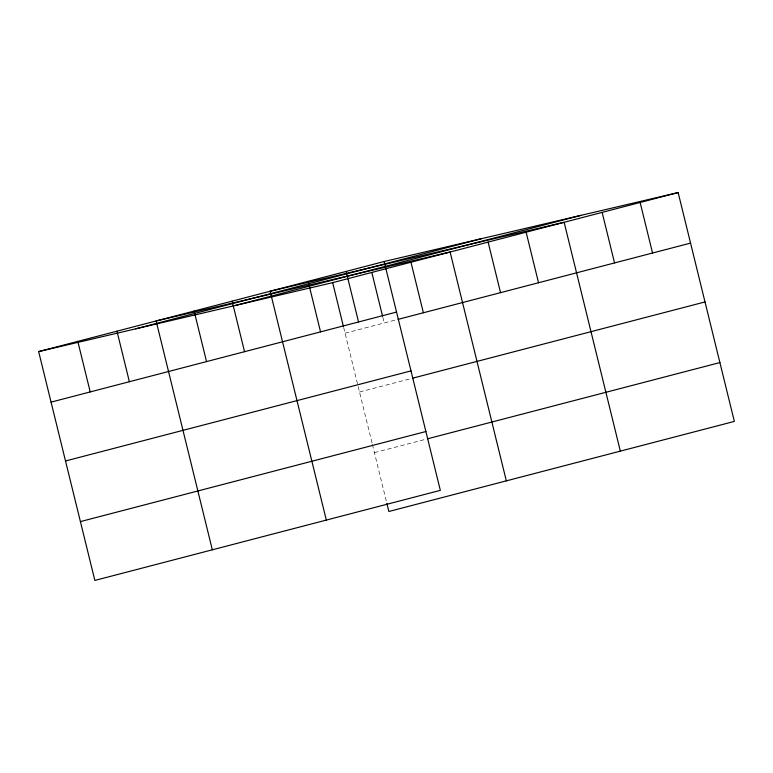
<?xml version="1.0" encoding="UTF-8"?>
<svg xmlns="http://www.w3.org/2000/svg" width="773" height="773" viewBox="0 0 773 773"><rect width="100%" height="100%" fill="white"/><g stroke="black" fill="none" stroke-linecap="round" stroke-linejoin="round"><path stroke-width="0.58" stroke-dasharray="3.87 2.9" d="M345.067 333.192L396.897 319.674M359.522 392.027L410.192 378.818M374.412 452.649L426.232 439.141M382.819 317.239L384.229 322.979M343.656 327.443L372.122 443.325M372.412 444.494L386.597 502.257"/><path stroke-width="1.16" d="M384.133 261.516L440.339 490.353L94.857 580.436L38.65 351.589L384.133 261.516L678.143 192.564L734.35 421.411L388.867 511.484L386.877 503.416M135.671 328.844L481.154 238.76M235.63 305.393L581.122 215.319M38.65 351.589L332.661 282.647L678.143 192.564M51.066 402.134L396.549 312.06M398.047 319.375L690.56 243.109M65.521 460.979L411.004 370.895M412.502 378.219L705.005 301.943M80.411 521.601L425.894 431.518M427.392 438.842L719.895 362.566M640.141 202.478L652.557 253.022M602.138 212.382L614.545 262.926M620.342 451.132L564.135 222.295L270.125 291.237L326.332 520.084M526.123 232.2L538.539 282.744M488.121 242.113L500.537 292.658M506.334 480.864L450.118 252.017L156.117 320.969L212.324 549.806M410.965 262.231L423.382 312.775M371.813 272.434L382.529 316.089M346.13 271.42L358.546 321.964M332.661 282.647L343.376 326.293M308.127 281.333L320.544 331.878M232.122 301.151L244.539 351.696M194.12 311.055L206.536 361.6M116.965 331.173L129.371 381.717M77.802 341.386L90.219 391.93"/></g></svg>
